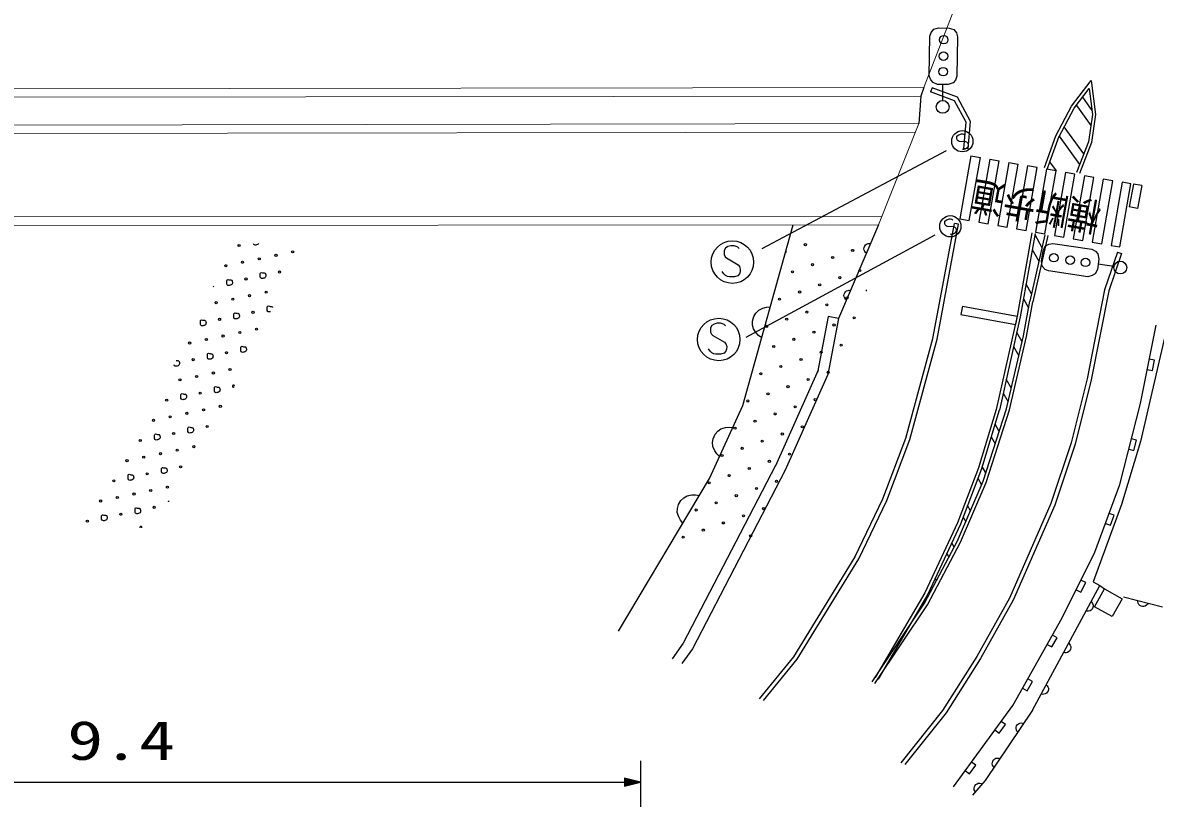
# Model space of a CAD drawing. Units: millimetres, scale not verified. Extents: x 40000 to 680000, y 20000 to 380000.
# Drawn here: x 133582 to 186686, y 241682 to 278049 of the extents above; entities that cross this region are included whole.
import ezdxf
from ezdxf.enums import TextEntityAlignment as Align

# ---------------------------------------------------------------- set-up
doc = ezdxf.new("R2010")
doc.units = ezdxf.units.MM
doc.header["$LTSCALE"] = 1000
doc.layers.add('M-BGD', color=7, linetype='Continuous', lineweight=25)
doc.layers.add('M-STR', color=1, linetype='Continuous', lineweight=13)
doc.styles.add('ＭＳ ゴシック', font='')
doc.styles.get('ＭＳ ゴシック').set_extended_font_data('MS Gothic')

# ---------------------------------------------------------------- blocks, each defined once
blk = doc.blocks.new('BUHIN10')
at = {"color": 7, "linetype": 'Continuous', "lineweight": 25}
blk.add_lwpolyline([(228, -102), (187, -146), (140, -178), (74, -209), (11, -214), (-49, -206), (-120, -175), (-167, -135), (-205, -85), (-227, -15), (-235, 41), (-228, 102)], dxfattribs=at)
blk = doc.blocks.new('BUHIN12')
at = {"color": 7, "linetype": 'Continuous', "lineweight": 25}
blk.add_lwpolyline([(-218, 122), (-173, 162), (-123, 190), (-55, 215), (8, 215), (68, 201), (136, 163), (178, 119), (212, 66), (228, -5), (230, -63), (218, -122)], dxfattribs=at)
blk = doc.blocks.new('BUHIN13')
at = {"color": 7, "linetype": 'Continuous', "lineweight": 25}
blk.add_lwpolyline([(205, -143), (155, -179), (103, -202), (32, -220), (-30, -213), (-88, -193), (-151, -149), (-190, -101), (-217, -45), (-226, 28), (-222, 86), (-205, 143)], dxfattribs=at)
blk = doc.blocks.new('BUHIN15')
at = {"color": 7, "linetype": 'Continuous', "lineweight": 25}
blk.add_lwpolyline([(199, -151), (350, 49), (-49, 350), (-199, 151)], dxfattribs=at)
blk = doc.blocks.new('BUHIN16')
at = {"color": 7, "linetype": 'Continuous', "lineweight": 25}
blk.add_lwpolyline([(216, -126), (342, 90), (-90, 342), (-216, 126)], dxfattribs=at)
blk = doc.blocks.new('BUHIN23')
at = {"color": 7, "linetype": 'Continuous', "lineweight": 25}
blk.add_lwpolyline([(358, -7), (374, 30), (374, 72), (361, 124), (329, 194), (286, 246), (229, 281), (166, 287), (112, 266), (79, 248), (42, 209), (32, 166), (2, -148), (-27, -194), (-76, -238), (-132, -258), (-183, -262), (-238, -249), (-291, -188), (-339, -83), (-352, -35), (-352, 18), (-334, 70), (-297, 126)], dxfattribs=at)
blk.add_circle((0, 0), 498, dxfattribs=at)
blk = doc.blocks.new('BUHIN219')
at = {"color": 7, "linetype": 'Continuous', "lineweight": 25}
blk.add_lwpolyline([(-640, 320), (-701, 266), (-737, 192), (-759, 87), (-761, -68), (-728, -198), (-655, -310), (-546, -376), (-431, -383), (-356, -379), (-255, -341), (-199, -272), (124, 268), (215, 327), (341, 365), (461, 353), (555, 316), (644, 245), (686, 89), (683, -141), (666, -241), (620, -335), (544, -414), (427, -482)], dxfattribs=at)
blk.add_circle((0, 0), 995, dxfattribs=at)
blk = doc.blocks.new('BUHIN205')
at = {"layer": 'M-BGD'}
for points in [[(0, 0), (-199, -747), (176, -753)], [(-2, -154), (120, -705), (-142, -701)], [(-4, -229), (92, -677), (-114, -673)], [(-5, -306), (65, -648), (-85, -646)], [(-6, -381), (37, -619), (-57, -618)]]:
    blk.add_lwpolyline(points, close=True, dxfattribs=at)
for points in [[(-1, -77), (148, -734), (-171, -729), (-1, -79)], [(-9, -591), (-7, -457), (9, -591), (-28, -590), (-7, -457)]]:
    blk.add_lwpolyline(points, dxfattribs=at)

msp = doc.modelspace()

# ---------------------------------------------------------------- linework, layer by layer
at = {"layer": 'M-BGD'}
for p, q in [((176717, 274401), (176729, 275151)), ((182750, 274128), (183684, 275332)), ((183684, 275332), (183886, 273743)), ((175685, 274609), (175591, 273314)), ((175839, 275009), (175685, 274609)), ((176218, 274990), (176149, 274802)), ((177266, 274390), (176149, 274802)), ((177407, 274551), (176218, 274990)), ((178017, 273422), (177407, 274551)), ((182876, 274047), (183581, 274955)), ((183270, 274553), (183710, 273938)), ((183581, 274955), (183735, 273745)), ((177812, 273379), (177266, 274390)), ((182022, 272742), (182750, 274128)), ((182160, 272682), (182876, 274047)), ((182962, 274210), (183662, 273234)), ((183735, 273745), (183552, 272468)), ((183886, 273743), (183698, 272429)), ((177711, 272150), (177812, 273379)), ((177911, 272133), (178017, 273422)), ((183327, 271898), (182416, 273169)), ((181490, 271259), (182022, 272742)), ((181746, 271529), (182182, 272723)), ((182182, 272723), (183131, 271399)), ((183552, 272468), (182986, 271030)), ((183698, 272429), (183125, 270975)), ((168246, 267462), (176889, 272051)), ((177911, 272133), (177711, 272150)), ((178040, 271805), (177521, 268845)), ((177964, 268767), (178483, 271728)), ((178040, 271805), (178483, 271728)), ((178926, 271650), (178408, 268690)), ((178851, 268612), (179370, 271572)), ((178926, 271650), (179370, 271572)), ((179813, 271495), (179294, 268534)), ((179737, 268457), (180256, 271417)), ((179813, 271495), (180256, 271417)), ((181631, 271208), (181746, 271529)), ((182052, 271102), (181746, 271529)), ((180699, 271339), (180181, 268379)), ((180624, 268301), (181143, 271262)), ((181143, 271262), (180699, 271339)), ((181586, 271184), (181067, 268224)), ((181510, 268146), (182029, 271106)), ((182029, 271106), (181586, 271184)), ((182472, 271029), (181954, 268068)), ((182397, 267991), (182916, 270951)), ((182916, 270951), (182472, 271029)), ((183359, 270873), (182840, 267913)), ((183802, 270796), (183359, 270873)), ((183283, 267835), (183802, 270796)), ((184245, 270718), (183727, 267758)), ((184170, 267680), (184689, 270640)), ((184689, 270640), (184245, 270718)), ((185132, 270563), (184613, 267602)), ((185022, 267531), (185540, 270491)), ((185540, 270491), (185132, 270563)), ((185654, 270483), (185454, 269408)), ((186047, 270410), (185654, 270483)), ((186047, 270410), (185847, 269335)), ((185847, 269335), (185454, 269408)), ((177521, 268845), (177964, 268767)), ((167351, 260104), (169704, 268563)), ((173705, 268565), (171833, 264171)), ((176254, 263247), (177263, 268634)), ((176449, 263202), (177460, 268597)), ((177460, 268597), (177263, 268634)), ((178408, 268690), (178851, 268612)), ((179294, 268534), (179737, 268457)), ((180181, 268379), (180624, 268301)), ((180896, 268192), (180207, 264292)), ((181067, 268224), (181510, 268146)), ((167499, 263301), (176356, 268103)), ((181044, 268166), (180354, 264262)), ((181500, 268099), (180801, 264999)), ((181647, 268066), (180948, 264966)), ((181035, 268114), (181369, 267515)), ((181954, 268068), (182397, 267991)), ((182840, 267913), (183283, 267835)), ((183727, 267758), (184170, 267680)), ((180911, 267417), (181223, 266867)), ((184914, 267288), (184305, 265521)), ((185103, 267222), (184499, 265469)), ((184613, 267602), (185022, 267531)), ((184914, 267288), (185103, 267222)), ((184747, 266611), (184005, 266721)), ((180879, 265343), (180624, 265792)), ((184305, 265521), (183482, 261346)), ((180500, 263359), (180800, 264993)), ((180501, 265096), (180741, 264672)), ((184499, 265469), (183678, 261307)), ((177645, 264761), (177573, 264368)), ((177645, 264761), (180207, 264292)), ((180647, 263332), (180948, 264966)), ((171342, 264265), (170840, 261654)), ((171833, 264171), (171331, 261560)), ((171833, 264171), (171342, 264265)), ((177573, 264368), (180135, 263898)), ((180207, 264292), (179226, 259917)), ((180354, 264262), (179372, 259885)), ((180207, 264292), (180135, 263898)), ((180435, 263081), (180187, 263519)), ((185984, 260197), (186723, 263866)), ((174992, 258562), (176254, 263247)), ((175183, 258500), (176449, 263202)), ((179704, 259941), (180500, 263359)), ((179849, 259900), (180647, 263332)), ((180040, 262864), (180284, 262433)), ((187110, 263269), (185995, 258417)), ((170874, 261763), (168870, 257265)), ((171331, 261560), (169327, 257061)), ((179933, 260922), (179698, 261337)), ((183482, 261346), (182740, 258342)), ((183676, 261298), (182932, 258286)), ((179551, 260683), (179782, 260275)), ((165784, 256670), (167351, 260104)), ((179226, 259917), (178392, 257185)), ((179369, 259874), (178534, 257137)), ((178608, 256548), (179704, 259941)), ((178749, 256495), (179849, 259900)), ((185019, 256392), (185984, 260197)), ((179363, 258884), (179171, 259223)), ((178989, 258629), (179175, 258302)), ((173913, 255720), (174992, 258562)), ((174097, 255642), (175183, 258500)), ((182740, 258342), (181792, 255501)), ((182932, 258286), (181979, 255429)), ((185995, 258417), (185106, 255456)), ((168883, 257292), (164555, 248959)), ((169327, 257061), (164983, 248697)), ((178392, 257185), (177413, 254597)), ((178534, 257137), (177551, 254538)), ((178736, 256944), (178567, 257244)), ((161512, 249515), (165784, 256670)), ((177412, 253756), (178608, 256548)), ((177547, 253692), (178749, 256495)), ((178364, 256688), (178537, 256382)), ((183854, 253226), (185019, 256392)), ((172604, 252993), (173913, 255720)), ((172785, 252907), (174097, 255642)), ((181792, 255501), (179845, 251061)), ((181979, 255429), (180024, 250971)), ((185106, 255456), (183771, 251839)), ((178017, 255169), (177881, 255410)), ((177413, 254597), (175883, 251320)), ((177551, 254538), (176016, 251251)), ((177674, 254862), (177794, 254649)), ((175868, 250837), (177412, 253756)), ((175997, 250760), (177547, 253692)), ((177258, 253465), (177144, 253666)), ((169738, 248324), (172614, 253012)), ((169901, 248208), (172785, 252907)), ((176910, 253166), (177008, 252993)), ((182316, 250143), (183854, 253226)), ((176425, 251891), (176365, 251997)), ((183771, 251839), (184077, 251661)), ((175883, 251320), (173557, 247347)), ((176016, 251251), (173687, 247271)), ((180931, 245813), (184077, 251661)), ((183833, 250661), (184302, 251503)), ((184077, 251661), (184302, 251503)), ((184302, 251503), (185129, 251043)), ((173413, 247150), (175868, 250837)), ((173538, 247067), (175997, 250760)), ((179845, 251061), (178317, 248336)), ((180024, 250971), (178489, 248233)), ((184660, 250200), (183833, 250661)), ((185129, 251043), (184660, 250200)), ((185191, 251125), (187018, 250657)), ((180011, 246042), (182316, 250143)), ((164555, 248959), (164026, 248216)), ((164983, 248697), (164490, 248005)), ((168133, 246353), (169738, 248324)), ((168321, 246267), (169901, 248208)), ((178317, 248336), (176712, 245807)), ((178489, 248233), (176875, 245691)), ((177223, 242229), (180011, 246042)), ((176712, 245807), (174759, 243347)), ((176875, 245691), (174947, 243261)), ((180931, 245813), (178701, 242519)), ((162546, 243437), (162546, 229264)), ((115491, 242437), (162546, 242437)), ((178701, 242519), (178117, 241823))]:
    msp.add_line(p, q, dxfattribs=at)
for points in [[(176479, 275155), (176271, 275239), (176163, 275361), (176086, 275562), (176117, 277412), (176170, 277581), (176302, 277739), (176524, 277805), (177024, 277797), (177242, 277723), (177360, 277571), (177417, 277390), (177386, 275540), (177323, 275351), (177211, 275233), (176979, 275147)], [(183969, 266474), (183859, 266278), (183724, 266187), (183514, 266137), (181684, 266409), (181523, 266483), (181384, 266636), (181347, 266863), (181421, 267358), (181523, 267565), (181689, 267662), (181875, 267695), (183705, 267423), (183884, 267336), (183987, 267209), (184042, 266968)], [(144971, 266261), (144978, 266241), (144988, 266207), (144984, 266160), (144973, 266128), (144957, 266104), (144918, 266077), (144879, 266063), (144843, 266057), (144805, 266050), (144774, 266059), (144745, 266078), (144724, 266121), (144725, 266192), (144722, 266252), (144722, 266286), (144733, 266307), (144749, 266326), (144775, 266337), (144823, 266323), (144857, 266315), (144885, 266313), (144912, 266314), (144937, 266305), (144952, 266298), (144965, 266281)], [(143405, 265935), (143412, 265914), (143421, 265880), (143418, 265833), (143406, 265801), (143391, 265777), (143351, 265750), (143313, 265736), (143276, 265730), (143238, 265724), (143207, 265733), (143178, 265752), (143158, 265794), (143159, 265866), (143156, 265926), (143156, 265960), (143167, 265980), (143183, 266000), (143209, 266010), (143256, 265996), (143291, 265989), (143319, 265986), (143345, 265987), (143371, 265979), (143386, 265971), (143398, 265954)], [(142165, 264042), (142172, 264021), (142181, 263987), (142178, 263941), (142167, 263908), (142151, 263885), (142112, 263857), (142073, 263843), (142037, 263837), (141998, 263831), (141967, 263840), (141939, 263859), (141918, 263902), (141919, 263973), (141916, 264033), (141916, 264067), (141927, 264088), (141943, 264107), (141969, 264118), (142016, 264104), (142051, 264096), (142079, 264093), (142106, 264094), (142131, 264086), (142146, 264079), (142158, 264062)], [(143732, 264368), (143739, 264348), (143748, 264314), (143744, 264267), (143733, 264235), (143717, 264211), (143678, 264184), (143639, 264170), (143603, 264164), (143565, 264158), (143534, 264166), (143505, 264185), (143485, 264228), (143485, 264299), (143483, 264359), (143483, 264393), (143493, 264414), (143510, 264433), (143535, 264444), (143583, 264430), (143617, 264423), (143645, 264420), (143672, 264421), (143698, 264412), (143713, 264405), (143725, 264388)], [(144058, 262802), (144065, 262781), (144074, 262748), (144071, 262701), (144059, 262669), (144044, 262645), (144004, 262618), (143966, 262604), (143930, 262598), (143891, 262591), (143860, 262600), (143831, 262619), (143811, 262662), (143812, 262733), (143809, 262793), (143809, 262827), (143820, 262848), (143836, 262867), (143862, 262878), (143909, 262864), (143944, 262856), (143972, 262853), (143998, 262855), (144024, 262846), (144039, 262839), (144051, 262822)], [(142492, 262476), (142499, 262455), (142508, 262421), (142504, 262374), (142493, 262342), (142477, 262318), (142438, 262291), (142399, 262277), (142363, 262271), (142325, 262265), (142294, 262273), (142265, 262292), (142245, 262335), (142246, 262406), (142243, 262466), (142243, 262501), (142254, 262521), (142270, 262540), (142296, 262551), (142343, 262537), (142378, 262530), (142405, 262527), (142432, 262528), (142458, 262519), (142473, 262512), (142485, 262495)], [(142818, 260909), (142825, 260889), (142835, 260855), (142831, 260808), (142820, 260776), (142804, 260752), (142765, 260725), (142726, 260711), (142690, 260705), (142651, 260698), (142620, 260707), (142592, 260726), (142571, 260769), (142572, 260840), (142569, 260900), (142569, 260934), (142580, 260955), (142596, 260974), (142622, 260985), (142669, 260971), (142704, 260963), (142732, 260961), (142759, 260962), (142784, 260953), (142799, 260946), (142811, 260929)], [(141252, 260583), (141259, 260562), (141268, 260528), (141264, 260481), (141253, 260449), (141238, 260425), (141198, 260398), (141160, 260384), (141123, 260378), (141085, 260372), (141054, 260381), (141025, 260400), (141005, 260442), (141006, 260514), (141003, 260574), (141003, 260608), (141014, 260628), (141030, 260648), (141056, 260658), (141103, 260644), (141138, 260637), (141165, 260634), (141192, 260635), (141218, 260627), (141233, 260619), (141245, 260602)], [(140012, 258690), (140019, 258669), (140028, 258635), (140025, 258588), (140013, 258556), (139998, 258533), (139958, 258505), (139920, 258491), (139884, 258485), (139845, 258479), (139814, 258488), (139785, 258507), (139765, 258550), (139766, 258621), (139763, 258681), (139763, 258715), (139774, 258736), (139790, 258755), (139816, 258765), (139863, 258752), (139898, 258744), (139926, 258741), (139952, 258742), (139978, 258734), (139993, 258727), (140005, 258710)], [(141578, 259016), (141585, 258996), (141595, 258962), (141591, 258915), (141580, 258883), (141564, 258859), (141525, 258832), (141486, 258818), (141450, 258812), (141412, 258806), (141381, 258814), (141352, 258833), (141331, 258876), (141332, 258947), (141330, 259007), (141329, 259041), (141340, 259062), (141356, 259081), (141382, 259092), (141430, 259078), (141464, 259071), (141492, 259068), (141519, 259069), (141544, 259060), (141559, 259053), (141572, 259036)], [(140339, 257124), (140346, 257103), (140355, 257069), (140351, 257022), (140340, 256990), (140324, 256966), (140285, 256939), (140246, 256925), (140210, 256919), (140172, 256913), (140141, 256921), (140112, 256940), (140092, 256983), (140092, 257054), (140090, 257114), (140090, 257149), (140101, 257169), (140117, 257188), (140142, 257199), (140190, 257185), (140224, 257178), (140252, 257175), (140279, 257176), (140305, 257167), (140320, 257160), (140332, 257143)], [(138772, 256797), (138779, 256776), (138789, 256742), (138785, 256696), (138774, 256664), (138758, 256640), (138719, 256613), (138680, 256598), (138644, 256593), (138606, 256586), (138574, 256595), (138546, 256614), (138525, 256657), (138526, 256728), (138523, 256788), (138523, 256822), (138534, 256843), (138550, 256862), (138576, 256873), (138623, 256859), (138658, 256851), (138686, 256848), (138713, 256850), (138738, 256841), (138753, 256834), (138765, 256817)], [(137532, 254904), (137540, 254883), (137549, 254850), (137545, 254803), (137534, 254771), (137518, 254747), (137479, 254720), (137440, 254706), (137404, 254700), (137366, 254693), (137335, 254702), (137306, 254721), (137285, 254764), (137286, 254835), (137284, 254895), (137284, 254929), (137294, 254950), (137310, 254969), (137336, 254980), (137384, 254966), (137418, 254958), (137446, 254956), (137473, 254957), (137498, 254948), (137513, 254941), (137526, 254924)], [(139099, 255231), (139106, 255210), (139115, 255176), (139111, 255129), (139100, 255097), (139085, 255073), (139045, 255046), (139006, 255032), (138970, 255026), (138932, 255020), (138901, 255029), (138872, 255047), (138852, 255090), (138853, 255162), (138850, 255222), (138850, 255256), (138861, 255276), (138877, 255295), (138903, 255306), (138950, 255292), (138985, 255285), (139012, 255282), (139039, 255283), (139065, 255275), (139080, 255267), (139092, 255250)]]:
    msp.add_lwpolyline(points, close=True, dxfattribs=at)
for points in [[(144646, 267694), (144631, 267670), (144591, 267643), (144552, 267629), (144516, 267623), (144478, 267617), (144447, 267625), (144418, 267644), (144398, 267687)], [(145205, 264496), (145169, 264490), (145131, 264484), (145100, 264493), (145071, 264512), (145051, 264555), (145052, 264626), (145049, 264686), (145049, 264720), (145060, 264741), (145076, 264760), (145102, 264771), (145149, 264757), (145184, 264749), (145211, 264746), (145238, 264748), (145264, 264739), (145279, 264732), (145291, 264715), (145298, 264695)], [(168234, 263277), (168084, 263381), (167967, 263507), (167846, 263688), (167804, 263871), (167800, 264055), (167863, 264279), (167960, 264435), (168091, 264570), (168290, 264666), (168455, 264714), (168636, 264722)], [(140925, 262149), (140932, 262128), (140942, 262094), (140938, 262048), (140927, 262016), (140911, 261992), (140872, 261965), (140833, 261950), (140797, 261945), (140759, 261938), (140728, 261947), (140699, 261966), (140678, 262009)], [(140778, 262210), (140811, 262203), (140839, 262200), (140866, 262202), (140891, 262193), (140906, 262186), (140919, 262169), (140925, 262149)], [(186304, 261786), (186549, 261737), (186648, 262227), (186403, 262276)], [(166256, 257705), (166124, 257831), (166029, 257973), (165938, 258171), (165924, 258359), (165950, 258541), (166046, 258753), (166167, 258891), (166318, 259004), (166528, 259068), (166699, 259090), (166879, 259069)], [(185440, 258052), (185682, 257991), (185805, 258475), (185563, 258537)], [(140416, 255582), (140427, 255603), (140443, 255622), (140453, 255626)], [(164540, 254586), (164423, 254726), (164343, 254878), (164275, 255085), (164282, 255273), (164327, 255451), (164446, 255650), (164582, 255775), (164744, 255870), (164960, 255911), (165132, 255914), (165309, 255874)], [(184350, 254574), (184585, 254488), (184758, 254957), (184523, 255044)], [(182974, 251461), (183197, 251349), (183421, 251797), (183197, 251908)], [(186347, 250829), (186313, 250778), (186272, 250738), (186212, 250697), (186152, 250681), (186090, 250679), (186015, 250698), (185963, 250730), (185917, 250773), (185883, 250838), (185866, 250893), (185863, 250953)], [(178248, 241980), (178217, 242032), (178199, 242086), (178188, 242158), (178200, 242219), (178224, 242276), (178274, 242335), (178325, 242369), (178384, 242392), (178457, 242394), (178514, 242385), (178570, 242363)]]:
    msp.add_lwpolyline(points, dxfattribs=at)
for centre, radius in [((176764, 277251), 200), ((176751, 276481), 200), ((176739, 275751), 200), ((176712, 274101), 300), ((143729, 267598), 49.8), ((170279, 267642), 49.8), ((145458, 267142), 49.8), ((146241, 267305), 49.8), ((172498, 267371), 49.8), ((181928, 267030), 200), ((182690, 266917), 200), ((143109, 266652), 49.8), ((143892, 266815), 49.8), ((144675, 266978), 49.8), ((170614, 266700), 49.8), ((171556, 267035), 49.8), ((183412, 266809), 200), ((185044, 266567), 300), ((144055, 266032), 49.8), ((145622, 266358), 49.8), ((169672, 266364), 49.8), ((171892, 266093), 49.8), ((172834, 266429), 49.8), ((170950, 265758), 49.8), ((143435, 265085), 49.8), ((144218, 265249), 49.8), ((145002, 265412), 49.8), ((169066, 265086), 49.8), ((170008, 265422), 49.8), ((172227, 265151), 49.8), ((142652, 264922), 49.8), ((144382, 264466), 49.8), ((170344, 264480), 49.8), ((171285, 264816), 49.8), ((142815, 264139), 49.8), ((169402, 264144), 49.8), ((171621, 263874), 49.8), ((172563, 264209), 49.8), ((142979, 263356), 49.8), ((143762, 263519), 49.8), ((144545, 263682), 49.8), ((168460, 263809), 49.8), ((170679, 263538), 49.8), ((141412, 263029), 49.8), ((142195, 263193), 49.8), ((168795, 262867), 49.8), ((169737, 263202), 49.8), ((171957, 262932), 49.8), ((143142, 262573), 49.8), ((171015, 262596), 49.8), ((141576, 262246), 49.8), ((143305, 261789), 49.8), ((169131, 261925), 49.8), ((170073, 262260), 49.8), ((140956, 261300), 49.8), ((141739, 261463), 49.8), ((142522, 261626), 49.8), ((168189, 261589), 49.8), ((170408, 261318), 49.8), ((171350, 261654), 49.8), ((169466, 260983), 49.8), ((140336, 260353), 49.8), ((141902, 260680), 49.8), ((167583, 260311), 49.8), ((168525, 260647), 49.8), ((170744, 260376), 49.8), ((141282, 259733), 49.8), ((142065, 259897), 49.8), ((142849, 260060), 49.8), ((168860, 259705), 49.8), ((169802, 260041), 49.8), ((139716, 259407), 49.8), ((140499, 259570), 49.8), ((142229, 259113), 49.8), ((167918, 259369), 49.8), ((170138, 259099), 49.8), ((140662, 258787), 49.8), ((166976, 259034), 49.8), ((169196, 258763), 49.8), ((139096, 258460), 49.8), ((141609, 258167), 49.8), ((167312, 258092), 49.8), ((168254, 258427), 49.8), ((138476, 257514), 49.8), ((139259, 257677), 49.8), ((140042, 257841), 49.8), ((140826, 258004), 49.8), ((166370, 257756), 49.8), ((169531, 257821), 49.8), ((140989, 257221), 49.8), ((167647, 257150), 49.8), ((168589, 257485), 49.8), ((137856, 256568), 49.8), ((139422, 256894), 49.8), ((165764, 256478), 49.8), ((166705, 256814), 49.8), ((168925, 256543), 49.8), ((138803, 255948), 49.8), ((139586, 256111), 49.8), ((140369, 256274), 49.8), ((167983, 256208), 49.8), ((137236, 255621), 49.8), ((138019, 255784), 49.8), ((166099, 255536), 49.8), ((167041, 255872), 49.8), ((138183, 255001), 49.8), ((139749, 255328), 49.8), ((165157, 255201), 49.8), ((167377, 254930), 49.8), ((168319, 255266), 49.8), ((136616, 254675), 49.8), ((166435, 254594), 49.8), ((164551, 253923), 49.8), ((165493, 254259), 49.8), ((167712, 253988), 49.8)]:
    msp.add_circle(centre, radius, dxfattribs=at)
for centre, start, end in [((169337, 267306), 274.9685, 53.9417), ((142489, 265705), 305.0129, 1.5428), ((173169, 265487), 122.1611, 205.5774), ((143468, 261006), 351.5224, 311.5473), ((139129, 254381), 341.5491, 195.7987)]:
    msp.add_arc(centre, 49.8, start, end, dxfattribs=at)
at = {"layer": 'M-STR'}
for p, q in [((175839, 275009), (179270, 283943)), ((175685, 274609), (130226, 274546)), ((130379, 274946), (175839, 275009)), ((175591, 273314), (129116, 273244)), ((173705, 268565), (175591, 273314)), ((128939, 272844), (175432, 272914)), ((173863, 268965), (127354, 268942)), ((127224, 268542), (173705, 268565))]:
    msp.add_line(p, q, dxfattribs=at)

# ---------------------------------------------------------------- block references
at = {"rotation": 270.90706}
msp.add_blockref('BUHIN205', (162546, 242437), dxfattribs=at)
at = {"layer": 'M-BGD', "rotation": 270.90706}
for name, p in [('BUHIN23', (177636, 272489)), ('BUHIN23', (177074, 268502)), ('BUHIN219', (166858, 266822)), ('BUHIN10', (173237, 267467)), ('BUHIN10', (172301, 265269)), ('BUHIN219', (166218, 263194)), ('BUHIN12', (183553, 250687)), ('BUHIN16', (181740, 249118)), ('BUHIN12', (182504, 248737)), ('BUHIN16', (180587, 247067)), ('BUHIN12', (181455, 246787)), ('BUHIN15', (179314, 245089)), ('BUHIN13', (180373, 244989)), ('BUHIN15', (177920, 243182)), ('BUHIN13', (179259, 243342))]:
    msp.add_blockref(name, p, dxfattribs=at)

# ---------------------------------------------------------------- texts
at = {"layer": 'M-BGD', "style": 'ＭＳ ゴシック', "width": 0.85}
msp.add_text('横断歩道', height=1320, rotation=169.9, dxfattribs=at).set_placement((184290, 269937), align=Align.BOTTOM_LEFT)
at = {"layer": 'M-BGD', "style": 'ＭＳ ゴシック', "width": 1.35}
msp.add_text('9.4', height=1833, dxfattribs=at).set_placement((135675, 242937), align=Align.BOTTOM_LEFT)

doc.saveas('drawing.dxf')
